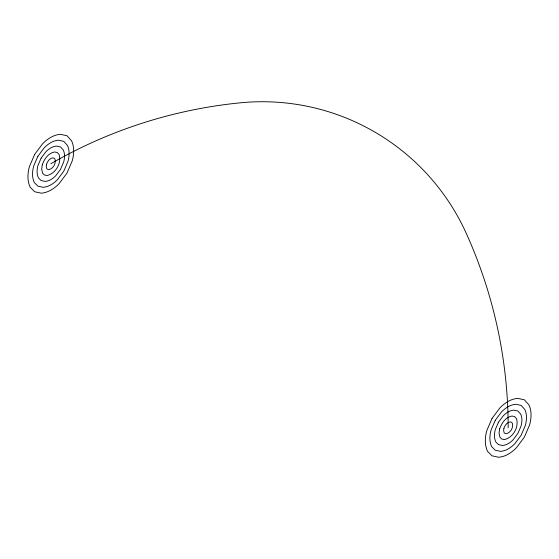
<?xml version="1.0" encoding="UTF-8"?>
<svg xmlns="http://www.w3.org/2000/svg" width="559" height="559" viewBox="0 0 559 559"><rect width="100%" height="100%" fill="white"/><g stroke="black" fill="none" stroke-linecap="round" stroke-linejoin="round"><path stroke-width="0.84" d="M508.18 427.81A471.936 471.936 0 0 0 466.227 233.278A223.796 223.796 0 0 0 240.265 102.821A471.936 471.936 0 0 0 50.82 163.745M42.281 164.821L41.673 169.028L42.561 173.157L44.35 174.953L47.026 175.526C55.704 173.576 61.776 163.067 59.128 154.577L57.284 152.544L54.607 151.964C48.214 153.096 44.28 159.091 42.281 164.821M46.551 164.283L46.243 166.386L46.69 168.455L47.585 169.349L48.926 169.636C53.266 168.664 56.298 163.41 54.971 159.161L54.055 158.148L52.714 157.855C49.513 158.421 47.55 161.418 46.551 164.283M499.648 428.879L499.033 433.085L499.928 437.222L501.716 439.011L504.393 439.591C513.071 437.641 519.143 427.125 516.488 418.635L514.65 416.602L511.974 416.029C505.574 417.154 501.647 423.156 499.648 428.879M503.918 428.341L503.61 430.451L504.05 432.512L504.945 433.407L506.286 433.7C510.626 432.722 513.658 427.467 512.337 423.219L511.415 422.206L510.074 421.919C506.88 422.478 504.91 425.483 503.918 428.341M34.651 154.41L29.48 166.421A36.957 36.957 0 0 0 27.95 176.951A25.057 25.057 0 0 0 30.179 187.279L34.651 191.758L41.345 193.197A23.597 23.597 0 0 0 50.82 190.151A36.957 36.957 0 0 0 59.17 183.562L66.989 173.087L72.153 161.076A36.957 36.957 0 0 0 73.683 150.546A23.597 23.597 0 0 0 71.587 140.819L66.989 135.739L60.288 134.293A23.597 23.597 0 0 0 50.82 137.339A36.957 36.957 0 0 0 42.47 143.936L34.651 154.41M37.879 156.282L33.75 165.89A29.564 29.564 0 0 0 32.527 174.31A20.047 20.047 0 0 0 34.309 182.569L37.879 186.154L43.239 187.307A18.88 18.88 0 0 0 50.82 184.875A29.564 29.564 0 0 0 57.5 179.6L63.754 171.215L67.891 161.607A29.564 29.564 0 0 0 69.113 153.187A18.88 18.88 0 0 0 67.436 145.403L63.754 141.343L58.395 140.183A18.88 18.88 0 0 0 50.82 142.622A29.564 29.564 0 0 0 44.14 147.897L37.879 156.282M41.114 158.148L38.019 165.352A22.171 22.171 0 0 0 37.097 171.669A15.03 15.03 0 0 0 38.431 177.867L41.114 180.55L45.132 181.416A14.157 14.157 0 0 0 50.82 179.593A22.171 22.171 0 0 0 55.83 175.638L60.519 169.349L63.621 162.145A22.171 22.171 0 0 0 64.537 155.828A14.157 14.157 0 0 0 63.279 149.994L60.519 146.947L56.501 146.074A14.157 14.157 0 0 0 50.82 147.904A22.171 22.171 0 0 0 45.81 151.859L41.114 158.148M492.011 418.474L486.847 430.486A36.957 36.957 0 0 0 485.317 441.009A25.057 25.057 0 0 0 487.539 451.337L492.011 455.816L498.712 457.262A23.597 23.597 0 0 0 508.18 454.215A36.957 36.957 0 0 0 516.53 447.626L524.349 437.145L529.52 425.133A36.957 36.957 0 0 0 531.05 414.603A23.597 23.597 0 0 0 528.954 404.877L524.349 399.797L517.655 398.357A23.597 23.597 0 0 0 508.18 401.404A36.957 36.957 0 0 0 499.83 407.993L492.011 418.474M495.246 420.34L491.109 429.948A29.564 29.564 0 0 0 489.887 438.368A20.047 20.047 0 0 0 491.668 446.634L495.246 450.212L500.605 451.372A18.88 18.88 0 0 0 508.18 448.933A29.564 29.564 0 0 0 514.86 443.657L521.121 435.279L525.25 425.665A29.564 29.564 0 0 0 526.473 417.245A18.88 18.88 0 0 0 524.796 409.461L521.121 405.401L515.761 404.248A18.88 18.88 0 0 0 508.18 406.679A29.564 29.564 0 0 0 501.5 411.955L495.246 420.34M498.481 422.206L495.379 429.41A22.171 22.171 0 0 0 494.463 435.727A15.03 15.03 0 0 0 495.798 441.924L498.481 444.615L502.499 445.481A14.157 14.157 0 0 0 508.18 443.65A22.171 22.171 0 0 0 513.19 439.695L517.886 433.407L520.981 426.203A22.171 22.171 0 0 0 521.903 419.886A14.157 14.157 0 0 0 520.646 414.051L517.886 411.005L513.868 410.138A14.157 14.157 0 0 0 508.18 411.962A22.171 22.171 0 0 0 503.17 415.917L498.481 422.206"/></g></svg>
